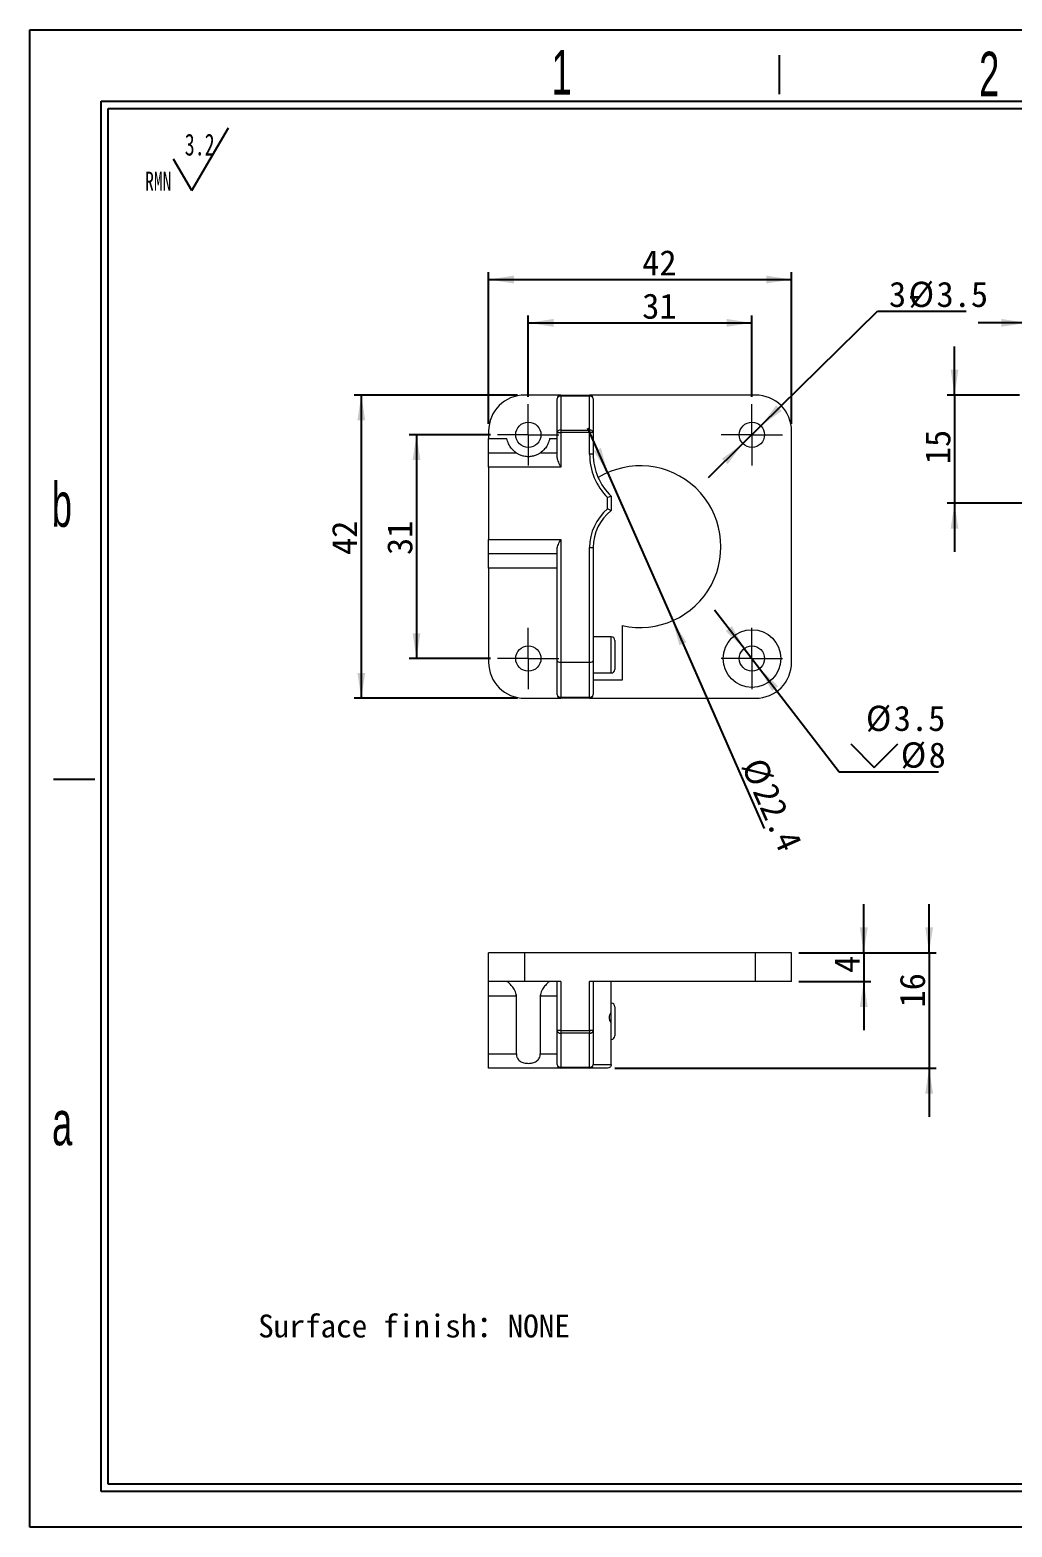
# Model space of a CAD drawing. Header units: millimetres. Extents: x 2 to 295, y 1 to 209.
# Drawn here: x 1.8 to 138, y 1.3 to 208.7 of the extents above; entities that cross this region are included whole.
import ezdxf

# ---------------------------------------------------------------- set-up
doc = ezdxf.new("R2010")
doc.units = ezdxf.units.MM
doc.linetypes.add('CENTER', pattern=[10.16, 6.35, -1.27, 1.27, -1.27])
doc.layers.add('DIM', color=5, linetype='Continuous')
doc.layers.add('SLD-0', color=179, linetype='Continuous')
doc.layers.add('中心线', color=1, linetype='CENTER', lineweight=15)
doc.styles.add('SLDTEXTSTYLE0', font='SIMSUN.TTC', dxfattribs={"width": 0.67})
doc.styles.add('SLDTEXTSTYLE14', font='SIMSUN.TTC')
doc.styles.add('SLDTEXTSTYLE2', font='SIMSUN.TTC', dxfattribs={"bigfont": 'bigfont'})
doc.styles.add('SLDTEXTSTYLE5', font='GOTHIC.TTF', dxfattribs={"width": 0.61171})
doc.dimstyles.new('SLDDIMSTYLE0', dxfattribs={"dimtxt": 3.5, "dimasz": 3.5, "dimexe": 0, "dimexo": 0.0625, "dimgap": 0.875, "dimtad": 2, "dimrnd": 1e-09, "dimzin": 12, "dimdsep": 46, "dimtxsty": 'SLDTEXTSTYLE0', "dimsah": 1, "dimcen": 0.09, "dimadec": 0, "dimazin": 3, "dimtfac": 1, "dimtofl": 0, "dimtmove": 0, "dimatfit": 3, "dimfxl": 0, "dimfrac": 2, "dimtolj": 1, "dimtzin": 12, "dimarcsym": 0})
doc.dimstyles.new('SLDDIMSTYLE1', dxfattribs={"dimtxt": 3.5, "dimasz": 3.5, "dimexe": 0, "dimexo": 0.0625, "dimgap": 0.875, "dimtad": 0, "dimtih": 1, "dimtoh": 1, "dimrnd": 1e-09, "dimzin": 12, "dimdsep": 46, "dimtxsty": 'SLDTEXTSTYLE0', "dimsah": 1, "dimcen": 0, "dimadec": 0, "dimazin": 3, "dimtfac": 1, "dimtmove": 0, "dimatfit": 3, "dimfxl": 0, "dimfrac": 2, "dimtolj": 1, "dimtzin": 12, "dimarcsym": 0})
doc.dimstyles.new('SLDDIMSTYLE2', dxfattribs={"dimtxt": 3.5, "dimasz": 3.5, "dimexe": 0, "dimexo": 0.0625, "dimgap": 0.875, "dimtad": 2, "dimrnd": 1e-09, "dimzin": 12, "dimdsep": 46, "dimtxsty": 'SLDTEXTSTYLE0', "dimsah": 1, "dimcen": 0.09, "dimadec": 0, "dimazin": 3, "dimtfac": 1, "dimtmove": 0, "dimatfit": 0, "dimfxl": 0, "dimfrac": 2, "dimtolj": 1, "dimtzin": 12, "dimarcsym": 0})

# ---------------------------------------------------------------- blocks, each defined once
blk = doc.blocks.new('SW_NOTE_0')
at = {"layer": 'SLD-0', "color": 0}
for q in [(11.56, 9.16), (3.9, 4.83)]:
    blk.add_line((6.45, 0.49), q, dxfattribs=at)
at = {"layer": 'SLD-0', "color": 0, "attachment_point": 1, "style": 'SLDTEXTSTYLE0'}
for s, insert, char_height in [('3.2', (5.48, 8.35), 3.032), ('RMN', (0, 3.08), 2.646)]:
    blk.add_mtext(s, dxfattribs=dict(at, insert=insert, char_height=char_height))
blk = doc.blocks.new('_D')
at = {"layer": 'DIM'}
for p, q in [((70.9, 157.85), (70.9, 169.1)), ((70.9, 168.1), (101.9, 168.1)), ((101.9, 157.85), (101.9, 169.1))]:
    blk.add_line(p, q, dxfattribs=at)
for points in [[(70.9, 168.1), (74.4, 167.56), (74.4, 168.64)], [(101.9, 168.1), (98.4, 168.64), (98.4, 167.56)]]:
    blk.add_solid(points, dxfattribs=at)
at = {"layer": 'DIM', "insert": (86.69, 172.17), "char_height": 3.5, "attachment_point": 1, "style": 'SLDTEXTSTYLE14'}
blk.add_mtext('31', dxfattribs=at)
blk = doc.blocks.new('_D_1')
at = {"layer": 'DIM'}
for p, q in [((65.65, 152.6), (54.4, 152.6)), ((55.4, 152.6), (55.4, 121.6)), ((65.65, 121.6), (54.4, 121.6))]:
    blk.add_line(p, q, dxfattribs=at)
for points in [[(55.4, 152.6), (54.86, 149.1), (55.94, 149.1)], [(55.4, 121.6), (55.94, 125.1), (54.86, 125.1)]]:
    blk.add_solid(points, dxfattribs=at)
at = {"layer": 'DIM', "insert": (51.33, 135.94), "char_height": 3.5, "attachment_point": 1, "rotation": 90, "style": 'SLDTEXTSTYLE14'}
blk.add_mtext('31', dxfattribs=at)
blk = doc.blocks.new('_D_2')
at = {"layer": 'DIM'}
for p, q in [((65.4, 154.1), (65.4, 175.1)), ((107.4, 154.1), (107.4, 175.1)), ((65.4, 174.1), (107.4, 174.1))]:
    blk.add_line(p, q, dxfattribs=at)
for points in [[(65.4, 174.1), (68.9, 173.56), (68.9, 174.64)], [(107.4, 174.1), (103.9, 174.64), (103.9, 173.56)]]:
    blk.add_solid(points, dxfattribs=at)
at = {"layer": 'DIM', "insert": (86.69, 178.17), "char_height": 3.5, "attachment_point": 1, "style": 'SLDTEXTSTYLE14'}
blk.add_mtext('42', dxfattribs=at)
blk = doc.blocks.new('_D_3')
at = {"layer": 'DIM'}
for p, q in [((69.4, 158.1), (46.75, 158.1)), ((47.75, 158.1), (47.75, 116.1)), ((69.4, 116.1), (46.75, 116.1))]:
    blk.add_line(p, q, dxfattribs=at)
for points in [[(47.75, 158.1), (47.21, 154.6), (48.29, 154.6)], [(47.75, 116.1), (48.29, 119.6), (47.21, 119.6)]]:
    blk.add_solid(points, dxfattribs=at)
at = {"layer": 'DIM', "insert": (43.67, 135.94), "char_height": 3.5, "attachment_point": 1, "rotation": 90, "style": 'SLDTEXTSTYLE14'}
blk.add_mtext('42', dxfattribs=at)
blk = doc.blocks.new('_D_4')
at = {"layer": 'DIM'}
for p, q in [((103.15, 153.83), (119.31, 169.72)), ((119.31, 169.72), (131.58, 169.72)), ((100.65, 151.37), (103.15, 153.83)), ((100.65, 151.37), (95.85, 146.65))]:
    blk.add_line(p, q, dxfattribs=at)
for points in [[(103.15, 153.83), (106.02, 155.9), (105.27, 156.66)], [(100.65, 151.37), (97.78, 149.3), (98.54, 148.53)]]:
    blk.add_solid(points, dxfattribs=at)
at = {"layer": 'DIM', "char_height": 3.5, "attachment_point": 1, "style": 'SLDTEXTSTYLE14'}
for s, insert in [('3-', (120.9, 173.8)), ('%%c', (123.62, 173.8)), ('3.5', (127.49, 173.8))]:
    blk.add_mtext(s, dxfattribs=dict(at, insert=insert))
blk = doc.blocks.new('SW_SYMBOL_HOLE_SINK')
at = {"layer": 'DIM', "color": 0}
for p, q in [((0, 875), (800, 75)), ((800, 75), (1600, 875))]:
    blk.add_line(p, q, dxfattribs=at)
blk = doc.blocks.new('_D_5')
at = {"layer": 'DIM'}
for p, q in [((100.83, 122.98), (96.72, 128.31)), ((100.83, 122.98), (102.97, 120.21)), ((102.97, 120.21), (114.01, 105.92)), ((114.01, 105.92), (127.76, 105.92))]:
    blk.add_line(p, q, dxfattribs=at)
for points in [[(100.83, 122.98), (99.12, 126.08), (98.26, 125.42)], [(102.97, 120.21), (104.68, 117.11), (105.54, 117.77)]]:
    blk.add_solid(points, dxfattribs=at)
at = {"layer": 'DIM', "xscale": 0.004072727272727273, "yscale": 0.004072727272727273, "zscale": 0.004072727272727273}
blk.add_blockref('SW_SYMBOL_HOLE_SINK', (115.6, 106.21), dxfattribs=at)
at = {"layer": 'DIM', "char_height": 3.5, "attachment_point": 1, "style": 'SLDTEXTSTYLE14'}
for s, insert in [('%%c', (117.7, 115.07)), ('3.5', (121.57, 115.07)), ('%%c', (122.53, 109.99)), ('8', (126.4, 109.99))]:
    blk.add_mtext(s, dxfattribs=dict(at, insert=insert))
blk = doc.blocks.new('_D_6')
at = {"layer": 'DIM'}
for p, q in [((81.88, 147.35), (79.17, 153.51)), ((81.88, 147.35), (90.92, 126.85)), ((90.92, 126.85), (103.61, 98.04))]:
    blk.add_line(p, q, dxfattribs=at)
for points in [[(81.88, 147.35), (80.97, 150.77), (79.98, 150.33)], [(90.92, 126.85), (91.84, 123.43), (92.82, 123.86)]]:
    blk.add_solid(points, dxfattribs=at)
at = {"layer": 'DIM', "char_height": 3.5, "attachment_point": 1, "rotation": 293.7835, "style": 'SLDTEXTSTYLE14'}
for s, insert in [('%%c', (103.59, 108.2)), ('22.4', (105.15, 104.66))]:
    blk.add_mtext(s, dxfattribs=dict(at, insert=insert))
blk = doc.blocks.new('SW_CENTERMARKSYMBOL_0')
at = {"layer": '中心线', "color": 0}
for p, q in [((0, 2.5), (0, 4.25)), ((0, 0), (0, 2.5)), ((-2.5, 0), (-4.25, 0)), ((0, 0), (-2.5, 0)), ((0, 0), (0, -2.5)), ((0, 0), (2.5, 0)), ((2.5, 0), (4.25, 0)), ((0, -2.5), (0, -4.25))]:
    blk.add_line(p, q, dxfattribs=at)
blk = doc.blocks.new('SW_CENTERMARKSYMBOL_1')
at = {"layer": '中心线', "color": 0}
for p, q in [((0, 2.5), (0, 4.25)), ((0, 0), (0, 2.5)), ((-2.5, 0), (-4.25, 0)), ((0, 0), (-2.5, 0)), ((0, 0), (0, -2.5)), ((0, 0), (2.5, 0)), ((2.5, 0), (4.25, 0)), ((0, -2.5), (0, -4.25))]:
    blk.add_line(p, q, dxfattribs=at)
blk = doc.blocks.new('SW_CENTERMARKSYMBOL_2')
at = {"layer": '中心线', "color": 0}
for p, q in [((0, 2.5), (0, 4.25)), ((0, 0), (0, 2.5)), ((-2.5, 0), (-4.25, 0)), ((0, 0), (-2.5, 0)), ((0, 0), (0, -2.5)), ((0, 0), (2.5, 0)), ((2.5, 0), (4.25, 0)), ((0, -2.5), (0, -4.25))]:
    blk.add_line(p, q, dxfattribs=at)
blk = doc.blocks.new('SW_CENTERMARKSYMBOL_3')
at = {"layer": '中心线', "color": 0}
for p, q in [((0, 2.5), (0, 4.25)), ((0, 0), (0, 2.5)), ((-2.5, 0), (-4.25, 0)), ((0, 0), (-2.5, 0)), ((0, 0), (0, -2.5)), ((0, 0), (2.5, 0)), ((2.5, 0), (4.25, 0)), ((0, -2.5), (0, -4.25))]:
    blk.add_line(p, q, dxfattribs=at)
blk = doc.blocks.new('_D_8')
at = {"layer": 'DIM'}
for p, q in [((129.98, 158.1), (129.98, 164.83)), ((138.98, 158.1), (128.98, 158.1)), ((129.98, 158.1), (129.98, 143.1)), ((139.83, 143.1), (128.98, 143.1)), ((129.98, 143.1), (129.98, 136.37))]:
    blk.add_line(p, q, dxfattribs=at)
for points in [[(129.98, 158.1), (130.52, 161.6), (129.45, 161.6)], [(129.98, 143.1), (129.45, 139.6), (130.52, 139.6)]]:
    blk.add_solid(points, dxfattribs=at)
at = {"layer": 'DIM', "insert": (125.91, 148.52), "char_height": 3.5, "attachment_point": 1, "rotation": 90, "style": 'SLDTEXTSTYLE14'}
blk.add_mtext('15', dxfattribs=at)
blk = doc.blocks.new('_D_9')
at = {"layer": 'DIM'}
for p, q in [((139.98, 168.1), (133.25, 168.1)), ((139.98, 159.1), (139.98, 169.1)), ((139.98, 168.1), (148.98, 168.1)), ((148.98, 152.25), (148.98, 169.1)), ((148.98, 168.1), (155.72, 168.1))]:
    blk.add_line(p, q, dxfattribs=at)
for points in [[(139.98, 168.1), (136.48, 168.64), (136.48, 167.56)], [(148.98, 168.1), (152.48, 167.56), (152.48, 168.64)]]:
    blk.add_solid(points, dxfattribs=at)
at = {"layer": 'DIM', "insert": (144.85, 172.17), "char_height": 3.5, "attachment_point": 1, "style": 'SLDTEXTSTYLE14'}
blk.add_mtext('9', dxfattribs=at)
blk = doc.blocks.new('_D_10')
at = {"layer": 'DIM'}
for p, q in [((117.4, 80.85), (117.4, 87.58)), ((108.4, 80.85), (118.4, 80.85)), ((117.4, 80.85), (117.4, 76.85)), ((108.4, 76.85), (118.4, 76.85)), ((117.4, 76.85), (117.4, 70.12))]:
    blk.add_line(p, q, dxfattribs=at)
for points in [[(117.4, 80.85), (117.94, 84.35), (116.86, 84.35)], [(117.4, 76.85), (116.86, 73.35), (117.94, 73.35)]]:
    blk.add_solid(points, dxfattribs=at)
at = {"layer": 'DIM', "insert": (113.33, 78.06), "char_height": 3.5, "attachment_point": 1, "rotation": 90, "style": 'SLDTEXTSTYLE14'}
blk.add_mtext('4', dxfattribs=at)
blk = doc.blocks.new('_D_11')
at = {"layer": 'DIM'}
for p, q in [((126.46, 80.85), (126.46, 87.58)), ((108.4, 80.85), (127.46, 80.85)), ((126.46, 80.85), (126.46, 64.85)), ((82.9, 64.85), (127.46, 64.85)), ((126.46, 64.85), (126.46, 58.12))]:
    blk.add_line(p, q, dxfattribs=at)
for points in [[(126.46, 80.85), (127, 84.35), (125.93, 84.35)], [(126.46, 64.85), (125.93, 61.35), (127, 61.35)]]:
    blk.add_solid(points, dxfattribs=at)
at = {"layer": 'DIM', "insert": (122.39, 73.27), "char_height": 3.5, "attachment_point": 1, "rotation": 90, "style": 'SLDTEXTSTYLE14'}
blk.add_mtext('16', dxfattribs=at)

msp = doc.modelspace()

# ---------------------------------------------------------------- linework, layer by layer
at = {"color": 7, "linetype": 'Continuous', "lineweight": 15}
for p, q in [((75.401, 158.098), (70.401, 158.098)), ((75.401, 158.098), (75.401, 157.951)), ((75.401, 158.098), (79.401, 158.098)), ((75.401, 157.951), (75.401, 153.244)), ((79.401, 157.951), (75.401, 157.951)), ((79.401, 158.098), (79.401, 157.951)), ((102.401, 158.098), (79.401, 158.098)), ((79.401, 153.244), (79.401, 157.951)), ((74.901, 152.891), (74.901, 157.598)), ((79.901, 157.598), (79.901, 152.891)), ((65.401, 153.098), (65.401, 152.098)), ((65.401, 152.098), (67.943, 152.098)), ((65.401, 150.098), (65.401, 152.098)), ((73.859, 152.098), (74.901, 152.098)), ((74.901, 152.891), (75.401, 152.891)), ((74.901, 149.421), (74.901, 152.891)), ((75.401, 153.244), (75.401, 152.891)), ((75.401, 153.244), (79.401, 153.244)), ((75.401, 152.891), (75.401, 148.098)), ((79.401, 152.891), (75.401, 152.891)), ((79.401, 153.244), (79.401, 152.891)), ((79.401, 149.907), (79.401, 152.891)), ((79.901, 152.891), (79.401, 152.891)), ((79.901, 152.891), (79.901, 149.907)), ((107.401, 121.098), (107.401, 153.098)), ((65.401, 150.098), (69.242, 150.098)), ((65.401, 148.098), (65.401, 150.098)), ((69.224, 150.11), (69.224, 150.098)), ((72.559, 150.098), (74.901, 150.098)), ((72.578, 150.11), (72.578, 150.098)), ((79.901, 149.907), (79.401, 149.907)), ((65.401, 148.098), (65.401, 138.098)), ((75.401, 148.098), (65.401, 148.098)), ((81.901, 142.336), (81.901, 143.887)), ((82.401, 144.098), (82.401, 142.098)), ((65.401, 138.098), (75.401, 138.098)), ((65.401, 136.098), (65.401, 138.098)), ((75.401, 138.098), (75.401, 121.098)), ((79.401, 121.098), (79.401, 136.974)), ((79.401, 136.974), (79.901, 136.974)), ((79.901, 136.974), (79.901, 121.305)), ((74.901, 136.098), (65.401, 136.098)), ((65.401, 134.098), (65.401, 136.098)), ((74.901, 121.305), (74.901, 136.775)), ((74.901, 134.098), (65.401, 134.098)), ((65.401, 134.098), (65.401, 121.098)), ((82.401, 124.598), (79.901, 124.598)), ((83.901, 126.18), (83.901, 118.598)), ((82.901, 124.098), (82.901, 120.098)), ((74.901, 116.598), (74.901, 121.305)), ((75.401, 121.098), (79.401, 121.098)), ((75.401, 121.098), (75.401, 116.244)), ((79.401, 116.244), (79.401, 121.098)), ((79.901, 121.305), (79.901, 116.598)), ((79.901, 119.598), (82.401, 119.598)), ((83.901, 118.598), (79.901, 118.598)), ((75.401, 116.244), (79.401, 116.244)), ((75.401, 116.244), (75.401, 116.098)), ((79.401, 116.244), (79.401, 116.098)), ((70.401, 116.098), (75.401, 116.098)), ((79.401, 116.098), (75.401, 116.098)), ((79.401, 116.098), (102.401, 116.098)), ((65.401, 76.85), (65.401, 80.85)), ((70.401, 80.85), (65.401, 80.85)), ((70.401, 76.85), (70.401, 80.85)), ((102.401, 80.85), (70.401, 80.85)), ((102.401, 76.85), (102.401, 80.85)), ((107.401, 80.85), (102.401, 80.85)), ((107.401, 76.85), (107.401, 80.85)), ((70.401, 76.85), (65.401, 76.85)), ((65.401, 74.85), (65.401, 76.85)), ((75.401, 76.85), (70.401, 76.85)), ((74.901, 70.057), (74.901, 76.85)), ((75.401, 76.85), (75.401, 70.057)), ((102.401, 76.85), (79.401, 76.85)), ((79.401, 70.057), (79.401, 76.85)), ((79.901, 76.85), (79.901, 70.057)), ((82.401, 72.6), (82.401, 76.85)), ((107.401, 76.85), (102.401, 76.85)), ((69.224, 74.85), (65.401, 74.85)), ((65.401, 66.85), (65.401, 74.85)), ((69.224, 75.074), (69.224, 74.85)), ((69.242, 66.85), (69.242, 74.85)), ((72.559, 74.85), (72.559, 66.85)), ((72.578, 75.074), (72.578, 74.85)), ((74.901, 74.85), (72.578, 74.85)), ((82.901, 73.35), (82.901, 71.35)), ((82.401, 65.35), (82.401, 71.1)), ((82.901, 71.35), (82.901, 69.35)), ((75.401, 70.057), (74.901, 70.057)), ((74.901, 65.35), (74.901, 70.057)), ((75.401, 70.057), (79.401, 70.057)), ((75.401, 70.057), (75.401, 69.704)), ((79.401, 69.704), (75.401, 69.704)), ((75.401, 69.704), (75.401, 64.997)), ((79.901, 70.057), (79.401, 70.057)), ((79.401, 70.057), (79.401, 69.704)), ((79.401, 64.997), (79.401, 69.704)), ((79.901, 70.057), (79.901, 65.35)), ((65.401, 66.85), (69.242, 66.85)), ((65.401, 64.85), (65.401, 66.85)), ((72.559, 66.85), (74.901, 66.85)), ((75.401, 64.85), (65.401, 64.85)), ((75.401, 64.997), (79.401, 64.997)), ((75.401, 64.997), (75.401, 64.85)), ((79.401, 64.85), (75.401, 64.85)), ((79.401, 64.997), (79.401, 64.85)), ((81.901, 64.85), (79.401, 64.85)), ((79.901, 65.35), (82.401, 65.35))]:
    msp.add_line(p, q, dxfattribs=at)
at = {"color": 8, "linetype": 'Continuous', "lineweight": 15}
for p, q in [((82.401, 119.598), (82.401, 124.598)), ((82.401, 71.096), (82.401, 72.6))]:
    msp.add_line(p, q, dxfattribs=at)
at = {"color": 7, "linetype": 'Continuous', "lineweight": 15}
for centre, radius in [((70.901, 152.598), 1.75), ((101.901, 152.598), 1.75), ((101.901, 121.598), 4), ((70.901, 121.598), 1.75), ((101.901, 121.598), 1.75)]:
    msp.add_circle(centre, radius, dxfattribs=at)
for centre, radius, start, end in [((70.401, 153.098), 5, 90, 180), ((75.401, 157.598), 0.5, 90, 180), ((75.338, 157.509), 0.446, 81.95036, 168.57825), ((79.401, 157.598), 0.5, 0, 90), ((79.463, 157.509), 0.446, 11.42166, 98.04972), ((102.401, 153.098), 5, 0, 90), ((75.338, 152.802), 0.446, 81.95072, 168.57819), ((79.463, 152.802), 0.446, 11.42172, 98.04937), ((87.901, 149.907), 8.5, 180, 225.09913), ((87.901, 149.907), 8, 180, 226.56746), ((86.401, 137.098), 11.2, 257.10211, 121.28172), ((86.401, 136.974), 7, 130.0052, 180), ((86.401, 136.974), 6.5, 127.97987, 180), ((82.401, 124.098), 0.5, 0, 90), ((70.401, 121.098), 5, 180, 270), ((102.401, 121.098), 5, 270, 0), ((82.401, 120.098), 0.5, 270, 0), ((75.338, 116.686), 0.446, 191.42175, 278.04964), ((75.401, 116.598), 0.5, 180, 270), ((79.463, 116.686), 0.446, 261.95028, 348.57834), ((79.401, 116.598), 0.5, 270, 0), ((82.401, 73.35), 0.5, 0, 90), ((75.338, 70.146), 0.446, 191.42178, 278.04946), ((79.463, 70.146), 0.446, 261.95045, 348.57831), ((82.401, 69.35), 0.5, 270, 0), ((75.338, 65.439), 0.446, 191.42181, 278.04928), ((75.401, 65.35), 0.5, 180, 270), ((79.463, 65.439), 0.446, 261.95063, 348.57828), ((79.401, 65.35), 0.5, 270, 0)]:
    msp.add_arc(centre, radius, start, end, dxfattribs=at)
for centre, start_param, end_param in [((75.401, 121.305), 3.1415927, 4.712389), ((79.401, 121.305), 4.712389, 6.2831853)]:
    msp.add_ellipse(centre, major_axis=(0.5, 0), ratio=0.4142136, start_param=start_param, end_param=end_param, dxfattribs=at)
for points, knots in [([(69.224, 150.11), (69.201, 150.125), (69.162, 150.153), (69.062, 150.226), (69.002, 150.274), (68.875, 150.383), (68.809, 150.445), (68.673, 150.586), (68.604, 150.664), (68.471, 150.835), (68.406, 150.927), (68.284, 151.126), (68.226, 151.234), (68.121, 151.463), (68.075, 151.582), (67.997, 151.833), (67.965, 151.965), (67.943, 152.098)], [0, 0, 0, 0, 0.125, 0.125, 0.25, 0.25, 0.375, 0.375, 0.5, 0.5, 0.625, 0.625, 0.75, 0.75, 0.875, 0.875, 1, 1, 1, 1]), ([(73.859, 152.098), (73.836, 151.965), (73.805, 151.836), (73.728, 151.587), (73.681, 151.465), (73.525, 151.123), (73.397, 150.921), (73.131, 150.58), (72.989, 150.438), (72.737, 150.22), (72.622, 150.14), (72.578, 150.11)], [0, 0, 0, 0, 0.125, 0.125, 0.25, 0.25, 0.5, 0.5, 0.75, 0.75, 1, 1, 1, 1]), ([(69.242, 150.098), (69.242, 150.098), (69.254, 150.09), (69.301, 150.06), (69.336, 150.038), (69.426, 149.985), (69.482, 149.953), (69.611, 149.888), (69.683, 149.855), (69.923, 149.756), (70.107, 149.698), (70.494, 149.619), (70.699, 149.598), (71.105, 149.598), (71.31, 149.62), (71.599, 149.679), (71.692, 149.703), (71.871, 149.758), (71.958, 149.789), (72.196, 149.886), (72.329, 149.958), (72.464, 150.037), (72.5, 150.06), (72.547, 150.09), (72.559, 150.098), (72.559, 150.098)], [0, 0, 0, 0, 0.0625, 0.0625, 0.125, 0.125, 0.1875, 0.1875, 0.25, 0.25, 0.375, 0.375, 0.5, 0.5, 0.625, 0.625, 0.6875, 0.6875, 0.75, 0.75, 0.875, 0.875, 0.9375, 0.9375, 1, 1, 1, 1]), ([(74.901, 149.421), (74.901, 149.323), (74.922, 149.22), (74.985, 149.004), (75.027, 148.894), (75.169, 148.559), (75.286, 148.327), (75.401, 148.098)], [0, 0, 0, 0, 0.25, 0.25, 0.5, 0.5, 1, 1, 1, 1]), ([(82.401, 144.098), (82.401, 144.098), (82.341, 144.072), (82.153, 143.992), (82.026, 143.939), (81.901, 143.887)], [0, 0, 0, 0, 0.5, 0.5, 1, 1, 1, 1]), ([(82.401, 142.098), (82.401, 142.098), (82.339, 142.128), (82.151, 142.218), (82.025, 142.278), (81.901, 142.336)], [0, 0, 0, 0, 0.5, 0.5, 1, 1, 1, 1]), ([(74.901, 136.775), (74.901, 136.873), (74.922, 136.975), (74.985, 137.192), (75.027, 137.301), (75.169, 137.636), (75.286, 137.868), (75.401, 138.098)], [0, 0, 0, 0, 0.25, 0.25, 0.5, 0.5, 1, 1, 1, 1]), ([(69.224, 75.074), (69.201, 75.207), (69.162, 75.331), (69.062, 75.566), (69.002, 75.678), (68.875, 75.886), (68.809, 75.982), (68.673, 76.164), (68.604, 76.249), (68.471, 76.405), (68.406, 76.476), (68.284, 76.602), (68.226, 76.658), (68.121, 76.751), (68.075, 76.787), (67.997, 76.837), (67.965, 76.85), (67.943, 76.85)], [0, 0, 0, 0, 0.125, 0.125, 0.25, 0.25, 0.375, 0.375, 0.5, 0.5, 0.625, 0.625, 0.75, 0.75, 0.875, 0.875, 1, 1, 1, 1]), ([(73.859, 76.85), (73.836, 76.85), (73.805, 76.837), (73.728, 76.788), (73.681, 76.751), (73.525, 76.614), (73.397, 76.484), (73.131, 76.173), (72.989, 75.99), (72.737, 75.576), (72.622, 75.339), (72.578, 75.074)], [0, 0, 0, 0, 0.125, 0.125, 0.25, 0.25, 0.5, 0.5, 0.75, 0.75, 1, 1, 1, 1]), ([(82.401, 71.1), (82.324, 71.197), (82.26, 71.31), (82.194, 71.502), (82.177, 71.568), (82.154, 71.706), (82.148, 71.779), (82.148, 71.991), (82.172, 72.134), (82.26, 72.39), (82.324, 72.503), (82.401, 72.6)], [0, 0, 0, 0, 0.25, 0.25, 0.375, 0.375, 0.5, 0.5, 0.75, 0.75, 1, 1, 1, 1]), ([(69.242, 66.85), (69.242, 66.747), (69.254, 66.647), (69.301, 66.451), (69.336, 66.355), (69.426, 66.181), (69.482, 66.1), (69.611, 65.955), (69.683, 65.892), (69.923, 65.725), (70.107, 65.649), (70.494, 65.55), (70.699, 65.527), (71.105, 65.527), (71.31, 65.551), (71.599, 65.624), (71.692, 65.656), (71.871, 65.733), (71.958, 65.781), (72.196, 65.946), (72.329, 66.092), (72.464, 66.353), (72.5, 66.449), (72.547, 66.645), (72.559, 66.747), (72.559, 66.85)], [0, 0, 0, 0, 0.0625, 0.0625, 0.125, 0.125, 0.1875, 0.1875, 0.25, 0.25, 0.375, 0.375, 0.5, 0.5, 0.625, 0.625, 0.6875, 0.6875, 0.75, 0.75, 0.875, 0.875, 0.9375, 0.9375, 1, 1, 1, 1]), ([(82.401, 65.35), (82.401, 65.212), (82.341, 65.08), (82.153, 64.9), (82.026, 64.85), (81.901, 64.85)], [0, 0, 0, 0, 0.5, 0.5, 1, 1, 1, 1])]:
    msp.add_open_spline(points, degree=3, knots=knots, dxfattribs=at)
for points in [[(69.242, 74.85), (69.242, 74.926), (69.236, 75), (69.224, 75.074)], [(69.242, 74.85), (69.236, 74.85), (69.23, 74.85), (69.224, 74.85)], [(72.578, 75.074), (72.565, 75), (72.559, 74.926), (72.559, 74.85)], [(72.578, 74.85), (72.571, 74.85), (72.565, 74.85), (72.559, 74.85)]]:
    msp.add_open_spline(points, degree=3, dxfattribs=at)
at = {"layer": 'SLD-0'}
for p, q in [((1.812, 208.674), (295.107, 208.674)), ((1.812, 1.294), (1.812, 208.674)), ((12.675, 7.219), (12.675, 197.811)), ((12.675, 197.811), (289.181, 197.811)), ((289.181, 7.219), (12.675, 7.219)), ((295.107, 1.294), (1.812, 1.294))]:
    msp.add_line(p, q, dxfattribs=at)
at = {"layer": 'SLD-0', "color": 6, "linetype": 'Continuous'}
for p, q in [((105.701, 199.786), (105.701, 205.169)), ((11.687, 6.231), (11.687, 198.799)), ((11.687, 198.799), (290.169, 198.799)), ((10.805, 104.853), (5.068, 104.853)), ((290.169, 6.231), (11.687, 6.231))]:
    msp.add_line(p, q, dxfattribs=at)

# ---------------------------------------------------------------- block references
at = {"layer": 'SLD-0'}
msp.add_blockref('SW_NOTE_0', (17.795, 185.957), dxfattribs=at)
at = {"layer": '中心线'}
for name, p in [('SW_CENTERMARKSYMBOL_2', (70.901, 152.598)), ('SW_CENTERMARKSYMBOL_0', (101.901, 152.598)), ('SW_CENTERMARKSYMBOL_3', (70.901, 121.598)), ('SW_CENTERMARKSYMBOL_1', (101.901, 121.598))]:
    msp.add_blockref(name, p, dxfattribs=at)

# ---------------------------------------------------------------- texts
at = {"color": 7, "linetype": 'Continuous', "lineweight": 0, "insert": (33.462, 30.731), "char_height": 3.175, "attachment_point": 1, "style": 'SLDTEXTSTYLE2'}
msp.add_mtext('Surface finish\\M+18146NONE', dxfattribs=at)
at = {"layer": 'SLD-0', "char_height": 6.172, "attachment_point": 1, "style": 'SLDTEXTSTYLE5'}
for s, insert in [('1', (74.111, 205.899)), ('2', (133.388, 205.655)), ('b', (4.835, 146.019)), ('a', (4.88, 60.351))]:
    msp.add_mtext(s, dxfattribs=dict(at, insert=insert))

# ---------------------------------------------------------------- dimensions: what is measured, and where the dimension line sits
at = {"layer": 'DIM'}
for base, p1, p2, picture, middle in [((107.401, 174.098), (65.401, 153.098), (107.401, 153.098), '_D_2', (88.053, 174.098)), ((101.901, 168.098), (70.901, 156.848), (101.901, 156.848), '_D', (88.053, 168.098))]:
    dim = msp.add_linear_dim(base=base, p1=p1, p2=p2, dimstyle='SLDDIMSTYLE0', dxfattribs=at)
    dim.commit()
    dim.dimension.update_dxf_attribs({"geometry": picture, "text_midpoint": middle, "dimtype": 160})
for p1, p2, text, picture, middle in [((103.148, 153.825), (100.653, 151.371), '3-<>', '_D_4', (126.238, 172.26)), ((102.971, 120.213), (100.831, 122.983), '<>\\P{\\fGDT;w}%%c8', '_D_5', (121.679, 110.995))]:
    dim = msp.add_diameter_dim_2p(p1=p1, p2=p2, text=text, dimstyle='SLDDIMSTYLE1', dxfattribs=at)
    dim.commit()
    dim.dimension.update_dxf_attribs({"geometry": picture, "text_midpoint": middle, "dimtype": 163})
for base, p1, p2, angle, dimstyle, picture, middle in [((148.984, 168.098), (139.984, 158.098), (148.984, 151.248), 0, 'SLDDIMSTYLE2', '_D_9', (145.534, 168.098)), ((129.984, 143.098), (139.984, 158.098), (140.834, 143.098), 90, 'SLDDIMSTYLE2', '_D_8', (129.984, 149.876)), ((47.747, 116.098), (70.401, 158.098), (70.401, 116.098), 90, 'SLDDIMSTYLE0', '_D_3', (47.747, 137.297)), ((55.401, 121.598), (66.651, 152.598), (66.651, 121.598), 90, 'SLDDIMSTYLE0', '_D_1', (55.401, 137.297)), ((126.464, 64.85), (107.401, 80.85), (81.901, 64.85), 90, 'SLDDIMSTYLE2', '_D_11', (126.464, 74.63)), ((117.401, 76.85), (107.401, 80.85), (107.401, 76.85), 90, 'SLDDIMSTYLE2', '_D_10', (117.401, 78.74))]:
    dim = msp.add_linear_dim(base=base, p1=p1, p2=p2, angle=angle, dimstyle=dimstyle, dxfattribs=at)
    dim.commit()
    dim.dimension.update_dxf_attribs({"geometry": picture, "text_midpoint": middle, "dimtype": 160})
dim = msp.add_linear_dim(base=(90.917, 126.849), p1=(81.884, 147.347), p2=(90.917, 126.849), angle=293.78354, text='%%c<>', dimstyle='SLDDIMSTYLE2', dxfattribs=at)
dim.commit()
dim.dimension.update_dxf_attribs({"geometry": '_D_6', "text_midpoint": (101.737, 102.299), "dimtype": 160})

doc.saveas('drawing.dxf')
